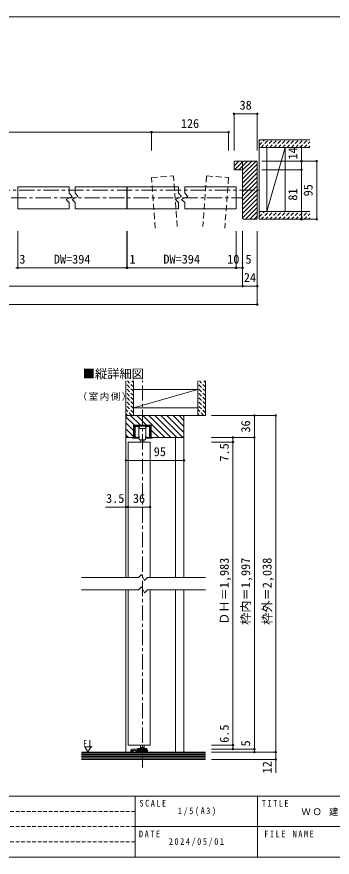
# Model space of a CAD drawing. Units: millimetres on the paper, with parts at other scales. Extents: x -197 to 281, y -138 to 137.
# Drawn here: x -20.8 to 82.3, y -138 to 137 of the extents above; entities that cross this region are included whole.
import ezdxf
from ezdxf.enums import TextEntityAlignment as Align

# ---------------------------------------------------------------- set-up
doc = ezdxf.new("R2010")
doc.units = ezdxf.units.MM
doc.header["$PDMODE"] = 32
doc.header["$PDSIZE"] = 0.5
for name, pattern in [('CHAIN1', [8, 5, -1, 1, -1]), ('DASHED1', [1.8, 1.2, -0.6]), ('DASHED2', [3, 2, -1])]:
    doc.linetypes.add(name, pattern=pattern)
for name, color, linetype, lineweight in [('0-0_補助線', 7, 'Continuous', 9), ('0-1_通り芯', 4, 'CHAIN1', 9), ('0-3_仕上げ', 2, 'Continuous', 9), ('0-4_枠', 7, 'Continuous', 9), ('0-6_扉', 2, 'Continuous', 9), ('0-A_文字', 7, 'Continuous', 9), ('0-B_寸法', 7, 'Continuous', 9), ('0-C_ハッチ', 4, 'DASHED1', 9), ('F-0_補助線', 7, 'Continuous', 9)]:
    doc.layers.add(name, color=color, linetype=linetype, lineweight=lineweight)
doc.layers.add('F-A_文字', color=7, linetype='Continuous')
doc.styles.add('ＭＳ ゴシック', font='')
doc.styles.get('ＭＳ ゴシック').set_extended_font_data('MS Gothic')

# ---------------------------------------------------------------- blocks, each defined once
blk = doc.blocks.new('04')
at = {"layer": '0-0_補助線', "lineweight": 18}
for p, q in [((-2.785, 2.066), (-2.785, -1.734)), ((-2.585, 2.266), (-2.385, 2.266)), ((-2.545, 1.766), (-2.545, -1.353)), ((-2.385, 2.266), (-2.385, 2.246)), ((-2.345, 1.966), (-1.405, 1.966)), ((-1.085, 2.266), (1.115, 2.266)), ((-1.015, 1.646), (-1.039, 1.646)), ((-1.021, 1.646), (-1.015, 1.646)), ((-0.975, 1.966), (-0.085, 1.966)), ((-0.975, 1.686), (-0.975, 1.966)), ((-0.085, 1.966), (0.015, 2.066)), ((1.068, 1.646), (1.045, 1.646)), ((1.605, 1.966), (1.435, 1.966)), ((1.605, 1.966), (2.375, 1.966)), ((2.575, 1.766), (2.575, -1.353)), ((2.815, 2.066), (2.815, -1.734)), ((-3.185, -1.874), (-3.185, -1.794)), ((-2.785, -1.734), (-3.125, -1.734)), ((-1.305, -1.974), (-3.085, -1.974)), ((-2.185, -1.713), (-1.745, -1.713)), ((-1.105, -1.637), (-1.105, -1.774)), ((-0.484, -2.513), (-0.484, -2.543)), ((-0.484, -2.543), (-0.484, -3.234)), ((0.516, -2.513), (0.516, -2.543)), ((0.516, -2.543), (0.516, -3.234)), ((1.135, -1.637), (1.135, -1.774)), ((3.115, -1.974), (1.335, -1.974)), ((1.775, -1.713), (2.215, -1.713)), ((2.815, -1.734), (3.155, -1.734)), ((3.215, -1.794), (3.215, -1.874))]:
    blk.add_line(p, q, dxfattribs=at)
at = {"layer": '0-0_補助線'}
for p, q in [((-2.344, 1.687), (-2.344, 0.837)), ((-2.344, 1.047), (-2.344, -0.073)), ((-2.344, 0.647), (-2.344, 0.837)), ((-2.344, -0.473), (-2.344, 0.647)), ((-1.145, 1.19), (-1.045, 1.19)), ((-1.144, 1.287), (-1.144, 1.687)), ((-1.144, 1.287), (-1.144, 0.837)), ((-1.144, 0.837), (-1.144, 0.647)), ((-1.144, 0.647), (-1.144, -0.473)), ((-0.945, 1.19), (-1.045, 1.19)), ((-0.945, 1.19), (-1.045, 1.19)), ((0.015, 1.19), (-0.945, 1.19)), ((0.015, 1.19), (-0.945, 1.19)), ((0.015, 1.19), (0.975, 1.19)), ((0.015, 1.19), (0.975, 1.19)), ((0.975, 1.19), (1.075, 1.19)), ((0.975, 1.19), (1.075, 1.19)), ((1.175, 1.19), (1.075, 1.19)), ((1.176, 1.687), (1.176, 1.287)), ((1.176, 0.837), (1.176, 1.287)), ((1.176, 0.647), (1.176, 0.837)), ((1.176, -0.473), (1.176, 0.647)), ((2.376, 0.837), (2.376, 1.687)), ((2.376, 0.837), (2.376, 0.647)), ((2.376, 0.647), (2.376, -0.473)), ((-2.344, -0.663), (-2.344, -0.473)), ((-2.344, -0.663), (-2.344, -1.513)), ((-1.045, -1.45), (-1.145, -1.45)), ((-1.144, -0.473), (-1.144, -0.663)), ((-1.144, -1.113), (-1.144, -0.663)), ((-1.144, -1.513), (-1.144, -1.113)), ((-1.045, -1.71), (-1.045, -1.45)), ((-1.045, -1.45), (-1.045, -1.71)), ((-1.045, -2.41), (-1.045, -1.71)), ((-0.945, -2.51), (-0.585, -2.51)), ((-0.585, -2.51), (0.015, -2.51)), ((-0.485, -2.51), (0.015, -2.51)), ((0.515, -2.51), (0.015, -2.51)), ((0.615, -2.51), (0.015, -2.51)), ((0.975, -2.51), (0.615, -2.51)), ((1.075, -1.45), (1.175, -1.45)), ((1.075, -1.71), (1.075, -1.45)), ((1.075, -1.45), (1.075, -1.71)), ((1.075, -2.41), (1.075, -1.71)), ((1.176, -0.663), (1.176, -0.473)), ((1.176, -0.663), (1.176, -1.113)), ((1.176, -1.113), (1.176, -1.513)), ((2.376, -0.473), (2.376, -0.663)), ((2.376, -1.513), (2.376, -0.663))]:
    blk.add_line(p, q, dxfattribs=at)
at = {"layer": '0-0_補助線', "lineweight": 18}
for points in [[(-2.325, 2.186), (-1.085, 2.186), (-1.085, 2.266)], [(0.015, 2.066), (0.115, 1.966), (1.005, 1.966), (1.005, 1.686)], [(1.115, 2.266), (1.115, 2.186), (2.355, 2.186)], [(2.415, 2.246), (2.415, 2.266), (2.615, 2.266)]]:
    blk.add_lwpolyline(points, dxfattribs=at)
for centre, radius, start, end in [((-2.585, 2.066), 0.2, 90, 180), ((-2.345, 1.766), 0.2, 90, 180), ((-2.325, 2.246), 0.06, 180, 270), ((-1.405, 1.616), 0.35, 7.76643, 90), ((-1.039, 1.666), 0.02, 187.76643, 270), ((-1.015, 1.686), 0.04, 270, 0), ((1.045, 1.686), 0.04, 180, 270), ((1.068, 1.666), 0.02, 270, 352.23357), ((1.435, 1.616), 0.35, 90, 172.23357), ((2.355, 2.246), 0.06, 270, 0), ((2.375, 1.766), 0.2, 0, 90), ((2.615, 2.066), 0.2, 0, 90), ((-3.125, -1.794), 0.06, 90, 180), ((-3.085, -1.874), 0.1, 180, 270), ((-2.185, -1.353), 0.36, 180, 270), ((-1.745, -0.713), 1, 270, 301.23293), ((-1.305, -1.774), 0.2, 270, 0), ((-1.185, -1.637), 0.08, 0, 121.23293), ((1.215, -1.637), 0.08, 58.76707, 180), ((1.335, -1.774), 0.2, 180, 270), ((1.775, -0.713), 1, 238.76707, 270), ((2.215, -1.353), 0.36, 270, 0), ((3.115, -1.874), 0.1, 270, 0), ((3.155, -1.794), 0.06, 0, 90)]:
    blk.add_arc(centre, radius, start, end, dxfattribs=at)
at = {"layer": '0-0_補助線'}
for centre, radius, start, end in [((-1.744, 0.887), 1, 53.1301, 126.8699), ((1.776, 0.887), 1, 53.1301, 126.8699), ((-1.744, -0.713), 1, 233.1301, 306.8699), ((-0.945, -2.41), 0.1, 180, 270), ((0.975, -2.41), 0.1, 270, 0), ((1.776, -0.713), 1, 233.1301, 306.8699)]:
    blk.add_arc(centre, radius, start, end, dxfattribs=at)
blk = doc.blocks.new('03')
at = {"layer": '0-0_補助線'}
for p, q in [((-1.466, -0.07), (-1.466, 0.07)), ((-1.366, 0.17), (0.634, 0.17)), ((-0.566, 1.281), (-0.566, 0.474)), ((-0.566, 0.474), (0.634, 0.474)), ((-0.316, 0.43), (-0.566, 0.474)), ((-0.466, 0.37), (-0.566, 0.27)), ((-0.566, 0.17), (-0.566, 0.27)), ((0.634, 0.27), (-0.566, 0.27)), ((-0.466, 0.37), (0.534, 0.37)), ((-0.316, 0.43), (0.384, 0.43)), ((-0.316, 0.43), (-0.316, 0.37)), ((0.384, 0.43), (0.634, 0.474)), ((0.384, 0.43), (0.384, 0.37)), ((0.634, 0.27), (0.534, 0.37)), ((0.634, 0.474), (0.634, 1.281)), ((0.634, 0.27), (0.634, 0.17)), ((0.634, 0.17), (1.434, 0.17)), ((1.534, 0.07), (1.534, -0.07)), ((-1.466, -0.07), (-1.292, -0.07)), ((-1.292, -0.07), (-1.002, -0.116)), ((-1.002, -0.116), (-0.976, -0.12)), ((-0.976, -0.35), (-0.976, -0.12)), ((-0.976, -0.123), (1.044, -0.123)), ((-0.976, -0.39), (1.044, -0.39)), ((-0.966, -0.69), (1.034, -0.69)), ((1.044, -0.12), (1.36, -0.07)), ((1.044, -0.12), (1.044, -0.35)), ((1.36, -0.07), (1.534, -0.07))]:
    blk.add_line(p, q, dxfattribs=at)
for points in [[(-1.126, -0.53), (-1.126, -0.39), (-1.016, -0.39)], [(-1.016, -0.39), (-0.976, -0.39), (-0.976, -0.35)], [(1.044, -0.35), (1.044, -0.39), (1.084, -0.39)], [(1.084, -0.39), (1.194, -0.39), (1.194, -0.53)]]:
    blk.add_lwpolyline(points, dxfattribs=at)
for centre, radius, start, end in [((-1.366, 0.07), 0.1, 90, 180), ((1.434, 0.07), 0.1, 0, 90), ((-0.966, -0.53), 0.16, 180, 270), ((1.034, -0.53), 0.16, 270, 0)]:
    blk.add_arc(centre, radius, start, end, dxfattribs=at)

msp = doc.modelspace()

# ---------------------------------------------------------------- linework, layer by layer
at = {"layer": '0-0_補助線'}
msp.add_line((21.451, -102.72), (21.451, -102.82), dxfattribs=at)
at = {"layer": '0-1_通り芯'}
for p, q in [((-172.068, 80.25), (58.399, 80.25)), ((-166.668, 77.75), (52.999, 77.75)), ((20.231, -108.6), (20.231, 17.85))]:
    msp.add_line(p, q, dxfattribs=at)
at = {"layer": '0-3_仕上げ'}
for p, q in [((58.399, 94.25), (74.997, 94.25)), ((60.899, 73.25), (60.899, 94.25)), ((66.899, 73.25), (66.899, 94.25)), ((58.399, 73.25), (74.997, 73.25)), ((58.399, 70.75), (74.997, 70.75)), ((14.831, 6.55), (14.831, 17.85)), ((17.331, 6.55), (17.331, 17.85)), ((38.331, 6.55), (38.331, 17.85)), ((40.831, 6.55), (40.831, 17.85)), ((17.331, 15.05), (38.331, 15.05)), ((17.331, 9.05), (38.331, 9.05)), ((14.831, 6.55), (40.831, 6.55)), ((40.831, -103.6), (0.331, -103.6)), ((0.331, -106), (40.831, -106))]:
    msp.add_line(p, q, dxfattribs=at)
at = {"layer": '0-3_仕上げ', "color": 7}
for p, q in [((66.899, 94.25), (60.899, 73.25)), ((38.331, 15.05), (17.331, 9.05)), ((0.331, -104), (40.831, -104)), ((0.331, -104.4), (40.831, -104.4)), ((0.331, -104.8), (40.831, -104.8)), ((0.331, -105.2), (40.831, -105.2)), ((0.331, -105.6), (40.831, -105.6))]:
    msp.add_line(p, q, dxfattribs=at)
at = {"layer": '0-3_仕上げ'}
msp.add_lwpolyline([(58.399, 70.75), (58.399, 96.75), (74.997, 96.75)], dxfattribs=at)
at = {"layer": '0-4_枠', "color": 3}
for p, q in [((52.799, 89.75), (52.999, 89.55)), ((52.999, 71.05), (52.999, 89.55)), ((57.499, 89.75), (57.799, 89.45)), ((57.799, 89.45), (57.799, 71.05)), ((52.799, 86.95), (52.999, 87.15)), ((15.131, 6.55), (14.831, 6.25)), ((14.831, 6.25), (14.831, -0.35)), ((33.531, 6.55), (15.131, 6.55)), ((17.331, 3.35), (23.131, 3.35)), ((14.831, -0.35), (15.131, -0.65))]:
    msp.add_line(p, q, dxfattribs=at)
at = {"layer": '0-4_枠', "color": 4}
for p, q in [((14.831, -46.477), (14.831, 6.55)), ((33.831, -46.477), (33.831, 6.55)), ((31.031, -46.477), (31.031, -0.65)), ((14.831, -103.6), (14.831, -50.477)), ((31.031, -103.6), (31.031, -50.477)), ((33.831, -103.6), (33.831, -50.477))]:
    msp.add_line(p, q, dxfattribs=at)
at = {"layer": '0-4_枠'}
for p, q in [((16.431, -103.6), (16.431, -103.06)), ((16.431, -103.6), (16.631, -103.6)), ((16.631, -103.6), (16.631, -103.051)), ((16.831, -102.66), (17.571, -102.66)), ((17.011, -103.6), (17.231, -103.6)), ((17.231, -103.6), (17.231, -103.08)), ((17.251, -103.06), (18.011, -103.06)), ((17.631, -102.72), (17.571, -102.66)), ((17.631, -102.72), (17.691, -102.66)), ((18.951, -102.66), (17.691, -102.66)), ((18.031, -103.6), (18.031, -103.08)), ((18.031, -103.6), (18.251, -103.6)), ((18.251, -103.6), (18.251, -103.215)), ((18.268, -103.172), (18.468, -102.972)), ((18.571, -103.015), (18.571, -103.4)), ((18.771, -103.6), (21.911, -103.6)), ((18.791, -102.92), (18.791, -103.32)), ((18.971, -102.86), (18.851, -102.86)), ((18.891, -103.42), (20.171, -103.42)), ((19.011, -102.72), (19.011, -102.82)), ((20.231, -103.48), (20.171, -103.42)), ((21.451, -102.72), (21.451, -102.82)), ((21.491, -102.86), (21.611, -102.86)), ((21.671, -102.92), (21.671, -103.32)), ((21.911, -103.06), (21.911, -103.6))]:
    msp.add_line(p, q, dxfattribs=at)
at = {"layer": '0-4_枠', "color": 3}
for points in [[(50.399, 88.35), (50.199, 88.55), (50.199, 89.55), (50.399, 89.75), (52.799, 89.75)], [(51.599, 87.15), (51.399, 86.95), (50.399, 86.95), (50.199, 87.15), (50.199, 88.15), (50.399, 88.35)], [(52.999, 89.45), (53.299, 89.75), (57.499, 89.75)], [(52.799, 86.95), (51.799, 86.95), (51.599, 87.15)], [(57.799, 71.05), (57.499, 70.75), (53.299, 70.75), (52.999, 71.05)], [(33.531, -0.65), (33.831, -0.35), (33.831, 6.25), (33.531, 6.55)], [(15.131, -0.65), (17.331, -0.65), (17.331, 3.35)], [(23.131, 3.35), (23.131, -0.65), (33.531, -0.65)]]:
    msp.add_lwpolyline(points, dxfattribs=at)
at = {"layer": '0-4_枠'}
for points in [[(17.011, -103.6), (17.011, -103.19), (16.801, -102.981)], [(20.231, -103.48), (20.291, -103.42), (21.571, -103.42)]]:
    msp.add_lwpolyline(points, dxfattribs=at)
for centre, radius, start, end in [((16.831, -103.06), 0.4, 90, 180), ((16.731, -103.051), 0.1, 45, 180), ((17.251, -103.08), 0.02, 90, 180), ((18.011, -103.08), 0.02, 0, 90), ((18.311, -103.215), 0.06, 135, 180), ((18.511, -103.015), 0.06, 360, 135), ((18.771, -103.4), 0.2, 180, 270), ((18.851, -102.92), 0.06, 90, 180), ((18.891, -103.32), 0.1, 180, 270), ((18.951, -102.72), 0.06, 360, 90), ((18.971, -102.82), 0.04, 270, 360), ((21.511, -102.72), 0.06, 90, 180), ((21.491, -102.82), 0.04, 180, 270), ((21.511, -103.06), 0.4, 360, 90), ((21.571, -103.32), 0.1, 270, 0), ((21.611, -102.92), 0.06, 0, 90)]:
    msp.add_arc(centre, radius, start, end, dxfattribs=at)
at = {"layer": '0-6_扉', "linetype": 'DASHED2'}
for p, q in [((23.199, 84.381), (30.378, 84.928)), ((24.458, 67.822), (23.199, 84.381)), ((31.638, 68.368), (30.378, 84.928)), ((41.219, 84.928), (39.96, 68.368)), ((41.219, 84.928), (48.399, 84.381)), ((48.399, 84.381), (47.139, 67.822))]:
    msp.add_line(p, q, dxfattribs=at)
at = {"layer": '0-6_扉', "color": 6}
for p, q in [((-20.524, 74.15), (-20.524, 81.35)), ((-20.524, 81.35), (-3.743, 81.35)), ((-1.743, 81.35), (15.088, 81.35)), ((15.088, 81.35), (15.088, 74.15)), ((15.288, 81.35), (15.288, 74.15)), ((15.288, 81.35), (32.068, 81.35)), ((34.068, 81.35), (50.899, 81.35)), ((50.899, 81.35), (50.899, 74.15)), ((-20.524, 74.15), (-3.743, 74.15)), ((-1.743, 74.15), (15.088, 74.15)), ((15.288, 74.15), (32.068, 74.15)), ((34.068, 74.15), (50.899, 74.15)), ((15.531, -2.15), (22.731, -2.15)), ((15.531, -46.477), (15.531, -2.15)), ((22.731, -46.477), (22.731, -2.15)), ((15.531, -101.3), (15.531, -50.477)), ((22.731, -101.3), (22.731, -50.477)), ((15.531, -101.3), (22.731, -101.3))]:
    msp.add_line(p, q, dxfattribs=at)
at = {"layer": '0-6_扉'}
for p, q in [((-3.743, 79.25), (-3.743, 81.35)), ((-1.743, 79.25), (-1.743, 81.35)), ((32.068, 79.25), (32.068, 81.35)), ((34.068, 79.25), (34.068, 81.35)), ((-3.743, 74.15), (-3.743, 76.25)), ((-1.743, 74.15), (-1.743, 76.25)), ((32.068, 74.15), (32.068, 76.25)), ((34.068, 74.15), (34.068, 76.25)), ((18.931, -46.477), (0.331, -46.477)), ((40.831, -46.477), (21.931, -46.477)), ((0.331, -50.477), (18.931, -50.477)), ((21.931, -50.477), (40.831, -50.477))]:
    msp.add_line(p, q, dxfattribs=at)
for points in [[(-3.743, 76.25), (-4.743, 77.25), (-2.743, 78.25), (-3.743, 79.25)], [(-1.743, 76.25), (-2.743, 77.25), (-0.743, 78.25), (-1.743, 79.25)], [(32.068, 76.25), (31.068, 77.25), (33.068, 78.25), (32.068, 79.25)], [(34.068, 76.25), (33.068, 77.25), (35.068, 78.25), (34.068, 79.25)], [(21.931, -46.477), (20.931, -47.477), (19.931, -45.477), (18.931, -46.477)], [(18.931, -50.477), (19.931, -49.477), (20.931, -51.477), (21.931, -50.477)]]:
    msp.add_lwpolyline(points, dxfattribs=at)
at = {"layer": '0-A_文字'}
msp.add_line((1.444, -101.837), (2.444, -103.569), dxfattribs=at)
msp.add_lwpolyline([(1.444, -101.837), (3.444, -101.837), (2.444, -103.569)], dxfattribs=at)
at = {"layer": '0-B_寸法', "color": 4}
for p, q in [((50.199, 105.25), (57.799, 105.25)), ((50.199, 105.25), (50.199, 93.25)), ((57.799, 105.25), (57.799, 93.25)), ((23.199, 99.25), (-111.668, 99.25)), ((48.399, 99.25), (23.199, 99.25)), ((23.199, 99.25), (23.199, 93.25)), ((48.399, 99.25), (48.399, 93.25)), ((72.242, 94.711), (72.242, 86.95)), ((72.242, 89.75), (59.238, 89.75)), ((77.242, 89.75), (72.242, 89.75)), ((77.242, 89.75), (77.242, 70.75)), ((72.242, 86.95), (59.238, 86.95)), ((72.242, 86.95), (72.242, 70.75)), ((72.242, 70.75), (59.238, 70.75)), ((77.242, 70.75), (72.242, 70.75)), ((-20.524, 54.85), (-20.524, 66.85)), ((15.088, 54.85), (15.088, 66.85)), ((15.288, 54.85), (15.288, 66.85)), ((50.899, 54.85), (50.899, 66.85)), ((52.999, 54.85), (52.999, 66.85)), ((-21.124, 54.85), (-20.524, 54.85)), ((-20.524, 54.85), (15.088, 54.85)), ((15.088, 54.85), (15.288, 54.85)), ((15.288, 54.85), (50.899, 54.85)), ((50.899, 54.85), (52.999, 54.85)), ((52.999, 48.85), (52.999, 54.85)), ((-166.668, 48.85), (52.999, 48.85)), ((52.999, 48.85), (57.799, 48.85)), ((-171.468, 42.85), (57.799, 42.85)), ((56.831, 6.55), (42.831, 6.55)), ((63.831, 6.55), (56.831, 6.55)), ((56.831, -0.65), (56.831, 6.55)), ((63.831, -103.6), (63.831, 6.55)), ((56.831, -0.65), (42.831, -0.65)), ((49.831, -2.15), (42.831, -2.15)), ((49.831, -0.65), (49.831, -2.15)), ((49.831, -2.15), (49.831, -101.3)), ((56.831, -0.65), (56.831, -102.6)), ((14.831, -8.15), (14.831, -3.15)), ((33.831, -8.15), (33.831, -3.15)), ((14.831, -8.15), (33.831, -8.15)), ((15.531, -23.438), (8.188, -23.438)), ((15.531, -23.438), (22.731, -23.438)), ((49.831, -101.3), (42.831, -101.3)), ((49.831, -102.6), (49.831, -101.3)), ((56.831, -102.6), (42.831, -102.6)), ((49.831, -102.6), (42.831, -102.6)), ((56.831, -103.6), (42.831, -103.6)), ((56.831, -103.6), (56.831, -102.6)), ((63.831, -106), (42.831, -106))]:
    msp.add_line(p, q, dxfattribs=at)
for points in [[(57.799, 42.85), (57.799, 48.85), (57.799, 66.85)], [(63.831, -110.379), (63.831, -103.6), (42.831, -103.6)]]:
    msp.add_lwpolyline(points, dxfattribs=at)
at = {"layer": '0-B_寸法'}
for p in [(50.199, 105.25), (57.799, 105.25), (23.199, 99.25), (48.399, 99.25), (72.242, 89.75), (77.242, 89.75), (72.242, 86.95), (72.242, 70.75), (77.242, 70.75), (-20.524, 54.85), (15.088, 54.85), (15.288, 54.85), (50.899, 54.85), (52.999, 54.85), (52.999, 48.85), (57.799, 48.85), (57.799, 42.85), (56.831, 6.55), (63.831, 6.55), (49.831, -0.65), (49.831, -2.15), (56.831, -0.65), (14.831, -8.15), (33.831, -8.15), (14.831, -23.438), (15.531, -23.438), (22.731, -23.438), (49.831, -101.3), (49.831, -102.6), (56.831, -102.6), (56.831, -103.6), (63.831, -103.6), (63.831, -106)]:
    msp.add_point(p, dxfattribs=at)
at = {"layer": '0-C_ハッチ'}
for p, q in [((58.399, 95.035), (60.113, 96.75)), ((58.399, 96.45), (58.699, 96.75)), ((59.027, 94.25), (61.527, 96.75)), ((60.442, 94.25), (62.942, 96.75)), ((61.856, 94.25), (64.356, 96.75)), ((63.27, 94.25), (65.77, 96.75)), ((64.684, 94.25), (67.184, 96.75)), ((66.098, 94.25), (68.598, 96.75)), ((67.513, 94.25), (70.013, 96.75)), ((68.927, 94.25), (71.427, 96.75)), ((70.341, 94.25), (72.841, 96.75)), ((71.755, 94.25), (74.255, 96.75)), ((73.17, 94.25), (74.997, 96.078)), ((74.584, 94.25), (74.997, 94.664)), ((58.399, 71.535), (60.113, 73.25)), ((58.399, 72.95), (58.699, 73.25)), ((59.027, 70.75), (61.527, 73.25)), ((60.442, 70.75), (62.942, 73.25)), ((61.856, 70.75), (64.356, 73.25)), ((63.27, 70.75), (65.77, 73.25)), ((64.684, 70.75), (67.184, 73.25)), ((66.098, 70.75), (68.598, 73.25)), ((67.513, 70.75), (70.013, 73.25)), ((68.927, 70.75), (71.427, 73.25)), ((70.341, 70.75), (72.841, 73.25)), ((71.755, 70.75), (74.255, 73.25)), ((73.17, 70.75), (74.997, 72.578)), ((74.584, 70.75), (74.997, 71.164)), ((17.331, 14.462), (14.831, 16.962)), ((17.331, 15.877), (15.357, 17.85)), ((17.331, 17.291), (16.771, 17.85)), ((40.831, 14.462), (38.331, 16.962)), ((40.831, 15.877), (38.857, 17.85)), ((40.831, 17.291), (40.271, 17.85)), ((17.331, 13.048), (14.831, 15.548)), ((17.331, 11.634), (14.831, 14.134)), ((40.831, 13.048), (38.331, 15.548)), ((40.831, 11.634), (38.331, 14.134)), ((17.331, 10.22), (14.831, 12.72)), ((17.331, 8.806), (14.831, 11.306)), ((40.831, 10.22), (38.331, 12.72)), ((40.831, 8.806), (38.331, 11.306)), ((17.331, 7.391), (14.831, 9.891)), ((16.758, 6.55), (14.831, 8.477)), ((40.831, 7.391), (38.331, 9.891)), ((40.258, 6.55), (38.331, 8.477)), ((15.343, 6.55), (14.831, 7.063)), ((38.843, 6.55), (38.331, 7.063))]:
    msp.add_line(p, q, dxfattribs=at)
at = {"layer": '0-C_ハッチ', "linetype": 'Continuous'}
for p, q in [((50.371, 88.377), (51.744, 89.75)), ((50.379, 86.97), (52.979, 89.57)), ((51.786, 86.963), (52.999, 88.176)), ((52.999, 85.348), (57.401, 89.75)), ((52.999, 86.762), (55.987, 89.75)), ((52.999, 88.176), (54.573, 89.75)), ((52.999, 83.933), (57.799, 88.733)), ((52.999, 82.519), (57.799, 87.319)), ((52.999, 81.105), (57.799, 85.905)), ((52.999, 79.691), (57.799, 84.491)), ((52.999, 78.276), (57.799, 83.076)), ((52.999, 76.862), (57.799, 81.662)), ((52.999, 75.448), (57.799, 80.248)), ((52.999, 74.034), (57.799, 78.834)), ((52.999, 72.62), (57.799, 77.42)), ((52.999, 71.205), (57.799, 76.005)), ((53.957, 70.75), (57.799, 74.591)), ((55.372, 70.75), (57.799, 73.177)), ((56.786, 70.75), (57.799, 71.763)), ((17.607, 3.35), (14.831, 6.126)), ((19.587, 3.35), (16.387, 6.55)), ((21.567, 3.35), (18.367, 6.55)), ((27.546, -0.65), (20.346, 6.55)), ((29.526, -0.65), (22.326, 6.55)), ((31.506, -0.65), (24.306, 6.55)), ((33.486, -0.65), (26.286, 6.55)), ((33.831, 0.985), (28.266, 6.55)), ((33.831, 2.965), (30.246, 6.55)), ((33.831, 4.945), (32.226, 6.55)), ((17.331, 1.646), (14.831, 4.146)), ((17.331, -0.334), (14.831, 2.166)), ((15.667, -0.65), (14.831, 0.186)), ((25.567, -0.65), (23.131, 1.786))]:
    msp.add_line(p, q, dxfattribs=at)
at = {"layer": 'F-0_補助線', "color": 3, "lineweight": 18}
msp.add_line((-197.169, -118), (197.831, -118), dxfattribs=at)
at = {"layer": 'F-0_補助線', "color": 2, "linetype": 'DASHED1', "lineweight": 18}
for p, q in [((17.831, -123), (-57.169, -123)), ((17.831, -128), (-57.169, -128)), ((17.831, -133), (-57.169, -133))]:
    msp.add_line(p, q, dxfattribs=at)
at = {"layer": 'F-0_補助線', "color": 3, "lineweight": 18}
msp.add_lwpolyline([(-197.169, 137), (197.831, 137), (197.831, -138), (-197.169, -138)], close=True, dxfattribs=at)
at = {"layer": 'F-0_補助線', "color": 2, "lineweight": 18}
for points in [[(17.831, -118), (57.831, -118), (57.831, -128), (17.831, -128)], [(57.831, -118), (177.831, -118), (177.831, -128), (57.831, -128)], [(17.831, -128), (57.831, -128), (57.831, -138), (17.831, -138)]]:
    msp.add_lwpolyline(points, close=True, dxfattribs=at)

# ---------------------------------------------------------------- block references
at = {"layer": '0-0_補助線'}
for name, p in [('04', (20.216, 1.084)), ('03', (20.197, -102.581))]:
    msp.add_blockref(name, p, dxfattribs=at)

# ---------------------------------------------------------------- texts
at = {"layer": '0-A_文字', "style": 'ＭＳ ゴシック'}
msp.add_text('■縦詳細図', height=2.933, dxfattribs=at).set_placement((0.731, 17.85), align=Align.BOTTOM_LEFT)
at = {"layer": '0-A_文字', "char_height": 2.199, "attachment_point": 7, "style": 'ＭＳ ゴシック'}
for s, insert in [('\\T1.17;（室内側）', (-0.919, 11.35)), ('\\T1.36;\\W0.9;FL', (0.819, -101.837))]:
    msp.add_mtext(s, dxfattribs=dict(at, insert=insert))
at = {"layer": '0-B_寸法', "style": 'ＭＳ ゴシック'}
for s, p in [('38', (51.999, 105.75)), ('126', (32.799, 99.75)), ('3', (-20.013, 55.35)), ('DW=394', (-8.718, 55.35)), ('1', (15.998, 55.35)), ('DW=394', (27.093, 55.35)), ('10.5', (47.949, 55.35)), ('24', (53.399, 49.35)), ('95', (23.94, -7.65)), ('3.5', (8.347, -22.938)), ('36', (17.131, -22.938))]:
    msp.add_text(s, height=2.933, dxfattribs=at).set_placement(p, align=Align.BOTTOM_LEFT)
for s, p in [('14', (71.742, 90.305)), ('81', (71.742, 76.85)), ('95', (76.742, 78.25)), ('36', (56.331, 0.95)), ('7.5', (49.331, -8.544)), ('ＤＨ＝1,983', (49.331, -61.977)), ('枠内＝1,997', (56.331, -61.977)), ('枠外＝2,038', (63.331, -61.977)), ('6.5', (49.331, -100.582)), ('5', (56.331, -101.752)), ('12', (63.331, -110.566))]:
    msp.add_text(s, height=2.933, rotation=90, dxfattribs=at).set_placement(p, align=Align.BOTTOM_LEFT)
at = {"layer": 'F-A_文字', "char_height": 2.199, "attachment_point": 7, "style": 'ＭＳ ゴシック'}
for s, insert in [('\\T1.38;\\W0.85;SCALE', (19.3, -121.478)), ('\\T1.38;\\W0.85;TITLE', (59.3, -121.478)), ('\\T1.39;\\W0.85;1/5(A3)', (31.843, -124.5)), ('\\T1.18;ＷＯ\\~建具\\~Ｈ２０ルーバークローゼット\\~下地枠\\~間口９尺', (72.193, -124.5)), ('\\T1.38;\\W0.9;DATE', (19.106, -131.478)), ('\\T1.39;\\W0.85;2024/05/01', (28.87, -134.5)), ('\\T1.39;\\W0.85;FILE\\~NAME', (60.075, -131.478))]:
    msp.add_mtext(s, dxfattribs=dict(at, insert=insert))

doc.saveas('drawing.dxf')
